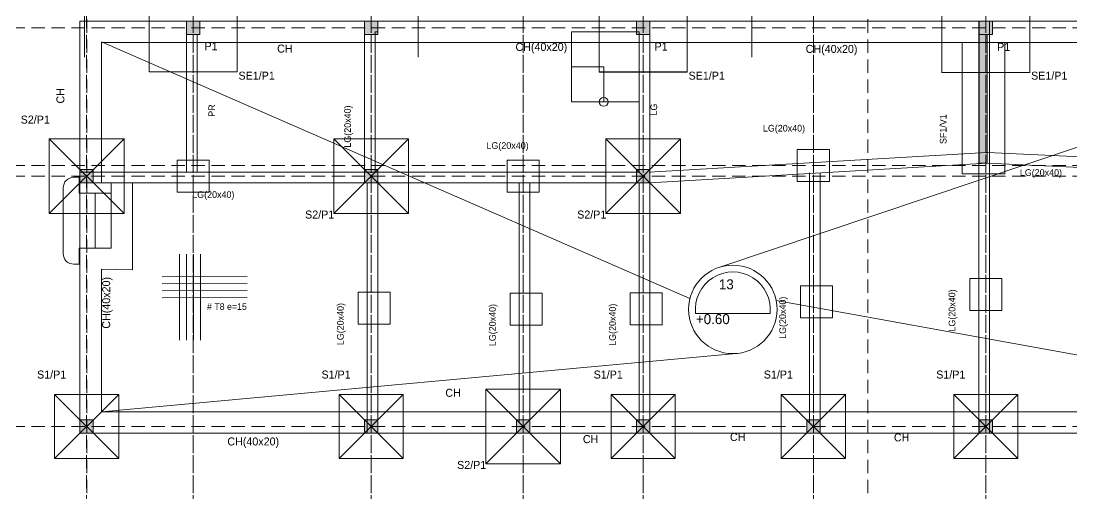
# Model space of a CAD drawing. Header units: millimetres. Extents: x 365175 to 2667127, y -330297 to -162108.
# Drawn here: x 436835 to 456523, y -262289 to -253431 of the extents above; entities that cross this region are included whole.
import ezdxf

# ---------------------------------------------------------------- set-up
doc = ezdxf.new("R2010")
doc.units = ezdxf.units.MM
doc.header["$MEASUREMENT"] = 0
for name, pattern in [('ACAD_ISO04W100', [60, 48, -6, 0, -6]), ('AXES', [50.8, 31.75, -6.35, 6.35, -6.35]), ('DASHED2', [375, 250, -125])]:
    doc.linetypes.add(name, pattern=pattern)
doc.layers.add('Nouveau_0', color=7, linetype='Continuous')
doc.styles.add('STYLE_GENERE_1', font='')
doc.styles.get('STYLE_GENERE_1').set_extended_font_data('Tempus Sans ITC')
pattern_1 = [(50, (-2419190, -1587050), (-182185, 15939), [19050, -209550]), (355, (-2419200, -1587050), (-35243, 191057), [15240, -167640]), (100.451, (-2404010, -1588380), (146942.5, 175117), [16190, -178090]), (46.184, (-2419200, -1536250), (-271079, 42042), [28575, -314325]), (96.636, (-2396600, -1539760), (237404, 247426), [24285, -267135]), (351.184, (-2419200, -1536250), (237405, 247425), [22860, -251460]), (21, (-2393790, -1548950), (-151615, 102265.5), [19050, -209550]), (326, (-2393800, -1548950), (61802, 184188), [15240, -167640]), (71.4514, (-2381160, -1557470), (213416, 81923), [16190, -178090]), (37.5, (-2419190, -1587050), (3088.6, 84555), [0, -165608, 0, -170180, 0, -168275]), (7.5, (-2419190, -1587050), (66819.7, 100180.6), [0, -97028, 0, -161798, 0, -64135]), (327.5, (-2475834, -1587050), (-135590.6, 5728.7), [0, -63500, 0, -198120, 0, -262890]), (317.5, (-2501230, -1587050), (148129, 25426.5), [0, -82550, 0, -131572, 0, -186690])]

msp = doc.modelspace()

# ---------------------------------------------------------------- hatches: boundary and pattern name
at = {"layer": 'Nouveau_0', "linetype": 'Continuous', "lineweight": 5}
for points in [[(439934.886, -253430.571), (439934.886, -253680.571), (440184.886, -253680.571), (440184.886, -253430.571)], [(439934.886, -253430.571), (439934.886, -253680.571), (440184.886, -253680.571), (440184.886, -253430.571)], [(443268.053, -253430.571), (443268.053, -253680.571), (443518.053, -253680.571), (443518.053, -253430.571)], [(443268.053, -253430.571), (443268.053, -253680.571), (443518.053, -253680.571), (443518.053, -253430.571)], [(448365.553, -253430.571), (448365.553, -253680.571), (448615.553, -253680.571), (448615.553, -253430.571)], [(454783.053, -253430.571), (454783.053, -253680.571), (455033.053, -253680.571), (455033.053, -253430.571)], [(437940.061, -256210.567), (437940.061, -256460.567), (438190.061, -256460.567), (438190.061, -256210.567)], [(443268.053, -256210.567), (443268.053, -256460.567), (443518.053, -256460.567), (443518.053, -256210.567)], [(448365.553, -256210.567), (448365.553, -256460.567), (448615.553, -256460.567), (448615.553, -256210.567)], [(437940.061, -260900.571), (437940.061, -261150.571), (438190.061, -261150.571), (438190.061, -260900.571)], [(443268.053, -260900.571), (443268.053, -261150.571), (443518.053, -261150.571), (443518.053, -260900.571)], [(448365.553, -260900.571), (448365.553, -261150.571), (448615.553, -261150.571), (448615.553, -260900.571)], [(454783.053, -260900.571), (454783.053, -261150.571), (455033.053, -261150.571), (455033.053, -260900.571)]]:
    msp.add_hatch(color=7, dxfattribs=at).paths.add_polyline_path(points)
at = {"layer": 'Nouveau_0', "linetype": 'Continuous', "lineweight": 5, "true_color": 0x0033bc}
h = msp.add_hatch(dxfattribs=at)
h.set_pattern_fill('AR_CONC_0008', color=162, style=0, pattern_type=2)
h.set_pattern_definition(pattern_1)
h.paths.add_polyline_path([(448415.553, -253680.571), (448365.553, -253680.571), (448365.553, -253630.571), (447150.553, -253630.571), (447150.553, -253830.571), (448415.553, -253830.571)])
at = {"layer": 'Nouveau_0', "linetype": 'Continuous', "lineweight": 5, "true_color": 0x007c06}
msp.add_hatch(color=96, dxfattribs=at).paths.add_polyline_path([(454783.053, -253680.571), (454783.053, -256095.571), (454933.053, -256095.571), (454933.053, -253680.571)])
at = {"layer": 'Nouveau_0', "linetype": 'Continuous', "lineweight": 5, "true_color": 0x0033bc}
h = msp.add_hatch(dxfattribs=at)
h.set_pattern_fill('AR_CONC_0008', color=162, style=0, pattern_type=2)
h.set_pattern_definition(pattern_1)
h.paths.add_polyline_path([(448415.553, -253830.571), (447150.553, -253830.571), (447150.553, -254288.071), (447754.303, -254288.071), (447751.025, -254862.76, -0.412544072), (447833.365, -254945.571), (448415.553, -254945.571)])
h = msp.add_hatch(dxfattribs=at)
h.set_pattern_fill('AR_CONC_0008', color=162, style=0, pattern_type=2)
h.set_pattern_definition(pattern_1)
h.paths.add_polyline_path([(447754.303, -254288.071), (447150.553, -254288.071), (447150.553, -254945.571), (447667.74, -254945.571, -0.415885026), (447751.025, -254862.76)])
h = msp.add_hatch(dxfattribs=at)
h.set_pattern_fill('AR_CONC_0008', color=162, style=0, pattern_type=2)
h.set_pattern_definition([(50, (-2757230, -1600800), (-182184.7, 15939), [19050, -209550]), (355, (-2757230, -1600800), (-35243, 191057), [15240, -167640]), (100.451, (-2742050, -1602130), (146942.5, 175117), [16190, -178090]), (46.184, (-2757230, -1550000), (-271079, 42042), [28575, -314325]), (96.636, (-2734640, -1553500), (237404, 247426), [24285, -267135]), (351.184, (-2757230, -1550000), (237405, 247425), [22860, -251460]), (21, (-2731830, -1562700), (-151615, 102265.5), [19050, -209550]), (326, (-2731830, -1562700), (61802, 184188), [15240, -167640]), (71.4514, (-2719200, -1571230), (213416.5, 81923), [16190, -178090]), (37.5, (-2757230, -1600804), (3088.6, 84555), [0, -165608, 0, -170180, 0, -168275]), (7.5, (-2757230, -1600800), (66819.7, 100180.6), [0, -97028, 0, -161798, 0, -64135]), (327.5, (-2813875, -1600804), (-135590.6, 5728.7), [0, -63500, 0, -198120, 0, -262890]), (317.5, (-2839270, -1600800), (148129, 25426.5), [0, -82550, 0, -131572, 0, -186690])])
h.paths.add_polyline_path([(451378.052, -255835.571), (451378.052, -256435.571), (451978.052, -256435.571), (451978.052, -255835.571)])
h = msp.add_hatch(dxfattribs=at)
h.set_pattern_fill('AR_CONC_0008', color=162, style=0, pattern_type=2)
h.set_pattern_definition([(50, (-2768850, -1601000), (-182184.7, 15939), [19050, -209550]), (355, (-2768850, -1601000), (-35243, 191057), [15240, -167640]), (100.451, (-2753670, -1602330), (146942.5, 175117), [16190, -178090]), (46.184, (-2768850, -1550200), (-271079, 42042), [28575, -314325]), (96.636, (-2746260, -1553700), (237404, 247426), [24285, -267135]), (351.184, (-2768850, -1550200), (237405, 247425), [22860, -251460]), (21, (-2743450, -1562900), (-151615, 102265.5), [19050, -209550]), (326, (-2743450, -1562900), (61802, 184188), [15240, -167640]), (71.4514, (-2730820, -1571430), (213416.5, 81923), [16190, -178090]), (37.5, (-2768850, -1601004), (3088.6, 84555), [0, -165608, 0, -170180, 0, -168275]), (7.5, (-2768850, -1601000), (66819.7, 100180.6), [0, -97028, 0, -161798, 0, -64135]), (327.5, (-2825490, -1601004), (-135590.6, 5728.7), [0, -63500, 0, -198120, 0, -262890]), (317.5, (-2850890, -1601000), (148129, 25426.5), [0, -82550, 0, -131572, 0, -186690])])
h.paths.add_polyline_path([(439759.885, -256035.567), (439759.885, -256635.567), (440359.885, -256635.567), (440359.885, -256035.567)])
h = msp.add_hatch(dxfattribs=at)
h.set_pattern_fill('AR_CONC_0008', color=162, style=0, pattern_type=2)
h.set_pattern_definition([(50, (-2762670, -1601000), (-182184.7, 15939), [19050, -209550]), (355, (-2762670, -1601000), (-35243, 191057), [15240, -167640]), (100.451, (-2747490, -1602330), (146942.5, 175117), [16190, -178090]), (46.184, (-2762670, -1550200), (-271079, 42042), [28575, -314325]), (96.636, (-2740080, -1553700), (237404, 247426), [24285, -267135]), (351.184, (-2762670, -1550200), (237405, 247425), [22860, -251460]), (21, (-2737270, -1562900), (-151615, 102265.5), [19050, -209550]), (326, (-2737270, -1562900), (61802, 184188), [15240, -167640]), (71.4514, (-2724640, -1571430), (213416.5, 81923), [16190, -178090]), (37.5, (-2762670, -1601004), (3088.6, 84555), [0, -165608, 0, -170180, 0, -168275]), (7.5, (-2762670, -1601000), (66819.7, 100180.6), [0, -97028, 0, -161798, 0, -64135]), (327.5, (-2819310, -1601004), (-135590.6, 5728.7), [0, -63500, 0, -198120, 0, -262890]), (317.5, (-2844710, -1601000), (148129, 25426.5), [0, -82550, 0, -131572, 0, -186690])])
h.paths.add_polyline_path([(445940.875, -256035.567), (445940.875, -256635.567), (446540.875, -256635.567), (446540.875, -256035.567)])
h = msp.add_hatch(dxfattribs=at)
h.set_pattern_fill('AR_CONC_0008', color=162, style=0, pattern_type=2)
h.set_pattern_definition(pattern_1)
h.paths.add_polyline_path([(437925.061, -256475.573), (437925.061, -256357.402), (437825.061, -256357.402, 0.414213562), (437625.061, -256557.402), (437625.061, -256775.573)])
h = msp.add_hatch(dxfattribs=at)
h.set_pattern_fill('AR_CONC_0008', color=162, style=0, pattern_type=2)
h.set_pattern_definition(pattern_1)
h.paths.add_polyline_path([(437940.061, -256657.402), (437925.061, -256657.402), (437925.061, -256475.573), (437625.061, -256775.573), (437625.061, -257035.57), (437940.061, -257035.57)])
h = msp.add_hatch(dxfattribs=at)
h.set_pattern_fill('AR_CONC_0008', color=162, style=0, pattern_type=2)
h.set_pattern_definition(pattern_1)
h.paths.add_polyline_path([(438190.061, -256460.567), (438065.061, -256460.567), (438065.061, -256657.402), (438386.896, -256657.402)])
h = msp.add_hatch(dxfattribs=at)
h.set_pattern_fill('AR_CONC_0008', color=162, style=0, pattern_type=2)
h.set_pattern_definition(pattern_1)
h.paths.add_polyline_path([(438525.061, -256460.562), (438190.061, -256460.562), (438386.896, -256657.402), (438525.061, -256657.402)])
h = msp.add_hatch(dxfattribs=at)
h.set_pattern_fill('AR_CONC_0008', color=162, style=0, pattern_type=2)
h.set_pattern_definition(pattern_1)
h.paths.add_polyline_path([(438065.061, -256657.402), (437940.061, -256657.402), (437940.061, -257035.57), (438065.061, -257035.57)])
h = msp.add_hatch(dxfattribs=at)
h.set_pattern_fill('AR_CONC_0008', color=162, style=0, pattern_type=2)
h.set_pattern_definition(pattern_1)
h.paths.add_polyline_path([(438225.061, -256657.402), (438065.061, -256657.402), (438065.061, -257035.57), (438225.061, -257035.57)])
h = msp.add_hatch(dxfattribs=at)
h.set_pattern_fill('AR_CONC_0008', color=162, style=0, pattern_type=2)
h.set_pattern_definition(pattern_1)
h.paths.add_polyline_path([(438525.061, -256795.567), (438386.896, -256657.402), (438225.061, -256657.402), (438225.061, -257035.57), (438525.061, -257035.57)])
h = msp.add_hatch(dxfattribs=at)
h.set_pattern_fill('AR_CONC_0008', color=162, style=0, pattern_type=2)
h.set_pattern_definition(pattern_1)
h.paths.add_polyline_path([(438525.061, -256657.402), (438386.896, -256657.402), (438525.061, -256795.567)])
h = msp.add_hatch(dxfattribs=at)
h.set_pattern_fill('AR_CONC_0008', color=162, style=0, pattern_type=2)
h.set_pattern_definition(pattern_1)
h.paths.add_polyline_path([(437940.061, -257035.57), (437625.061, -257035.57), (437625.061, -257785.491, 0.414213562), (437825.061, -257985.491), (437925.061, -257985.491), (437925.061, -257685.491), (437940.061, -257685.491)])
h = msp.add_hatch(dxfattribs=at)
h.set_pattern_fill('AR_CONC_0008', color=162, style=0, pattern_type=2)
h.set_pattern_definition(pattern_1)
h.paths.add_polyline_path([(438065.061, -257035.57), (437940.061, -257035.57), (437940.061, -257676.261), (438065.061, -257677.843)])
h = msp.add_hatch(dxfattribs=at)
h.set_pattern_fill('AR_CONC_0008', color=162, style=0, pattern_type=2)
h.set_pattern_definition(pattern_1)
h.paths.add_polyline_path([(438225.061, -257035.57), (438065.061, -257035.57), (438065.061, -257677.843), (438225.061, -257679.869)])
h = msp.add_hatch(dxfattribs=at)
h.set_pattern_fill('AR_CONC_0008', color=162, style=0, pattern_type=2)
h.set_pattern_definition(pattern_1)
h.paths.add_polyline_path([(438525.061, -257035.57), (438225.061, -257035.57), (438225.061, -257679.869), (438525.061, -257683.666)])
h = msp.add_hatch(dxfattribs=at)
h.set_pattern_fill('AR_CONC_0008', color=162, style=0, pattern_type=2)
h.set_pattern_definition([(50, (-2754000, -1603220), (-182184.7, 15939), [19050, -209550]), (355, (-2754000, -1603220), (-35243, 191057), [15240, -167640]), (100.451, (-2738820, -1604550), (146942.5, 175117), [16190, -178090]), (46.184, (-2754000, -1552420), (-271079, 42042), [28575, -314325]), (96.636, (-2731400, -1555920), (237404, 247426), [24285, -267135]), (351.184, (-2754000, -1552420), (237405, 247425), [22860, -251460]), (21, (-2728600, -1565120), (-151615, 102265.5), [19050, -209550]), (326, (-2728600, -1565120), (61802, 184188), [15240, -167640]), (71.4514, (-2715970, -1573640), (213416.5, 81923), [16190, -178090]), (37.5, (-2754000, -1603220), (3088.6, 84555), [0, -165608, 0, -170180, 0, -168275]), (7.5, (-2754000, -1603220), (66819.7, 100180.6), [0, -97028, 0, -161798, 0, -64135]), (327.5, (-2810645, -1603220), (-135590.6, 5728.7), [0, -63500, 0, -198120, 0, -262890]), (317.5, (-2836040, -1603220), (148129, 25426.5), [0, -82550, 0, -131572, 0, -186690])])
h.paths.add_polyline_path([(454608.053, -258251.993), (454608.053, -258851.993), (455208.053, -258851.993), (455208.053, -258251.993)])
h = msp.add_hatch(dxfattribs=at)
h.set_pattern_fill('AR_CONC_0008', color=162, style=0, pattern_type=2)
h.set_pattern_definition([(50, (-2757180, -1603360), (-182184.7, 15939), [19050, -209550]), (355, (-2757180, -1603360), (-35243, 191057), [15240, -167640]), (100.451, (-2742000, -1604680), (146942.5, 175117), [16190, -178090]), (46.184, (-2757180, -1552560), (-271079, 42042), [28575, -314325]), (96.636, (-2734590, -1556060), (237404, 247426), [24285, -267135]), (351.184, (-2757180, -1552560), (237405, 247425), [22860, -251460]), (21, (-2731780, -1565260), (-151615, 102265.5), [19050, -209550]), (326, (-2731780, -1565260), (61802, 184188), [15240, -167640]), (71.4514, (-2719140, -1573780), (213416.5, 81923), [16190, -178090]), (37.5, (-2757175, -1603357), (3088.6, 84555), [0, -165608, 0, -170180, 0, -168275]), (7.5, (-2757175, -1603360), (66819.7, 100180.6), [0, -97028, 0, -161798, 0, -64135]), (327.5, (-2813820, -1603360), (-135590.6, 5728.7), [0, -63500, 0, -198120, 0, -262890]), (317.5, (-2839220, -1603360), (148129, 25426.5), [0, -82550, 0, -131572, 0, -186690])])
h.paths.add_polyline_path([(451435.553, -258388.349), (451435.553, -258988.349), (452035.553, -258988.349), (452035.553, -258388.349)])
h = msp.add_hatch(dxfattribs=at)
h.set_pattern_fill('AR_CONC_0008', color=162, style=0, pattern_type=2)
h.set_pattern_definition([(50, (-2765460, -1603480), (-182184.7, 15939), [19050, -209550]), (355, (-2765460, -1603480), (-35243, 191057), [15240, -167640]), (100.451, (-2750280, -1604800), (146942.5, 175117), [16190, -178090]), (46.184, (-2765460, -1552680), (-271079, 42042), [28575, -314325]), (96.636, (-2742870, -1556180), (237404, 247426), [24285, -267135]), (351.184, (-2765460, -1552680), (237405, 247425), [22860, -251460]), (21, (-2740060, -1565380), (-151615, 102265.5), [19050, -209550]), (326, (-2740060, -1565380), (61802, 184188), [15240, -167640]), (71.4514, (-2727430, -1573900), (213416.5, 81923), [16190, -178090]), (37.5, (-2765460, -1603476), (3088.6, 84555), [0, -165608, 0, -170180, 0, -168275]), (7.5, (-2765460, -1603480), (66819.7, 100180.6), [0, -97028, 0, -161798, 0, -64135]), (327.5, (-2822100, -1603476), (-135590.6, 5728.7), [0, -63500, 0, -198120, 0, -262890]), (317.5, (-2847500, -1603480), (148129, 25426.5), [0, -82550, 0, -131572, 0, -186690])])
h.paths.add_polyline_path([(443150.553, -258507.307), (443150.553, -259107.307), (443750.553, -259107.307), (443750.553, -258507.307)])
h = msp.add_hatch(dxfattribs=at)
h.set_pattern_fill('AR_CONC_0008', color=162, style=0, pattern_type=2)
h.set_pattern_definition([(50, (-2762610, -1603500), (-182184.7, 15939), [19050, -209550]), (355, (-2762610, -1603500), (-35243, 191057), [15240, -167640]), (100.451, (-2747430, -1604820), (146942.5, 175117), [16190, -178090]), (46.184, (-2762610, -1552700), (-271079, 42042), [28575, -314325]), (96.636, (-2740020, -1556200), (237404, 247426), [24285, -267135]), (351.184, (-2762600, -1552700), (237405, 247425), [22860, -251460]), (21, (-2737210, -1565400), (-151615, 102265.5), [19050, -209550]), (326, (-2737210, -1565400), (61802, 184188), [15240, -167640]), (71.4514, (-2724580, -1573920), (213416.5, 81923), [16190, -178090]), (37.5, (-2762610, -1603494), (3088.6, 84555), [0, -165608, 0, -170180, 0, -168275]), (7.5, (-2762610, -1603490), (66819.7, 100180.6), [0, -97028, 0, -161798, 0, -64135]), (327.5, (-2819254, -1603494), (-135590.6, 5728.7), [0, -63500, 0, -198120, 0, -262890]), (317.5, (-2844650, -1603500), (148129, 25426.5), [0, -82550, 0, -131572, 0, -186690])])
h.paths.add_polyline_path([(445998.375, -258525.748), (445998.375, -259125.748), (446598.375, -259125.748), (446598.375, -258525.748)])
h = msp.add_hatch(dxfattribs=at)
h.set_pattern_fill('AR_CONC_0008', color=162, style=0, pattern_type=2)
h.set_pattern_definition([(50, (-2760360, -1603490), (-182184.7, 15939), [19050, -209550]), (355, (-2760360, -1603490), (-35243, 191057), [15240, -167640]), (100.451, (-2745180, -1604820), (146942.5, 175117), [16190, -178090]), (46.184, (-2760360, -1552690), (-271079, 42042), [28575, -314325]), (96.636, (-2737770, -1556200), (237404, 247426), [24285, -267135]), (351.184, (-2760360, -1552700), (237405, 247425), [22860, -251460]), (21, (-2734960, -1565390), (-151615, 102265.5), [19050, -209550]), (326, (-2734960, -1565390), (61802, 184188), [15240, -167640]), (71.4514, (-2722330, -1573910), (213416.5, 81923), [16190, -178090]), (37.5, (-2760360, -1603490), (3088.6, 84555), [0, -165608, 0, -170180, 0, -168275]), (7.5, (-2760360, -1603490), (66819.7, 100180.6), [0, -97028, 0, -161798, 0, -64135]), (327.5, (-2817005, -1603490), (-135590.6, 5728.7), [0, -63500, 0, -198120, 0, -262890]), (317.5, (-2842400, -1603490), (148129, 25426.5), [0, -82550, 0, -131572, 0, -186690])])
h.paths.add_polyline_path([(448248.053, -258519.33), (448248.053, -259119.33), (448848.053, -259119.33), (448848.053, -258519.33)])
at = {"layer": 'Nouveau_0', "linetype": 'Continuous', "lineweight": 5, "true_color": 0xa40f02}
for points in [[(446115.875, -260900.571), (446115.875, -261150.571), (446365.875, -261150.571), (446365.875, -260900.571)], [(451553.053, -260900.571), (451553.053, -261150.571), (451803.053, -261150.571), (451803.053, -260900.571)]]:
    msp.add_hatch(color=14, dxfattribs=at).paths.add_polyline_path(points)

# ---------------------------------------------------------------- linework, layer by layer
at = {"layer": 'Nouveau_0', "color": 7, "linetype": 'ACAD_ISO04W100', "lineweight": 5}
for p, q in [((438025.201, -172107.704), (438025.201, -254107.704)), ((444275.201, -172107.704), (444275.201, -254107.704)), ((450525.201, -172107.704), (450525.201, -254107.704))]:
    msp.add_line(p, q, dxfattribs=at)
at = {"layer": 'Nouveau_0', "color": 7, "linetype": 'AXES', "lineweight": 5}
for p, q in [((438025.201, -172107.704), (438025.201, -254107.704)), ((444275.201, -172107.704), (444275.201, -254107.704)), ((450525.201, -172107.704), (450525.201, -254107.704))]:
    msp.add_line(p, q, dxfattribs=at)
at = {"layer": 'Nouveau_0', "color": 7, "linetype": 'Continuous', "lineweight": 5}
for p, q in [((447150.553, -253830.571), (447150.553, -254945.571)), ((447150.553, -254945.571), (448415.553, -254945.571)), ((447150.553, -254945.571), (448415.553, -254945.571))]:
    msp.add_line(p, q, dxfattribs=at)
at = {"layer": 'Nouveau_0', "color": 7, "linetype": 'DASHED2', "lineweight": 20}
for points in [[(438065.296, -241773.759), (438065.296, -264761.344)], [(440060.12, -241773.759), (440060.12, -264776.344)], [(443393.287, -241773.759), (443393.287, -264761.344)], [(446241.11, -241773.759), (446241.11, -264761.344)], [(448490.787, -241773.759), (448490.787, -264761.344)], [(451678.287, -241773.759), (451678.287, -264761.344)], [(452700.787, -241773.759), (452700.787, -264761.344)], [(454908.287, -241773.759), (454908.287, -264761.344)], [(438065.061, -252936.965), (438065.061, -264776.344)], [(440059.886, -252936.965), (440059.886, -264776.344)], [(443393.053, -252936.965), (443393.053, -264776.344)], [(446240.875, -252936.965), (446240.875, -264776.344)], [(448490.553, -252936.965), (448490.553, -264776.344)], [(451678.053, -252936.965), (451678.053, -264776.344)], [(454908.053, -252936.965), (454908.053, -264776.344)], [(464655.079, -253555.571), (435345.898, -253555.571)], [(464655.079, -256135.571), (435345.898, -256135.571)], [(464655.079, -256335.567), (435345.898, -256335.567)], [(464655.08, -261025.571), (435345.898, -261025.571)]]:
    msp.add_lwpolyline(points, dxfattribs=at)
at = {"layer": 'Nouveau_0', "color": 7, "linetype": 'Continuous', "lineweight": 20}
for points in [[(439234.886, -252416.922), (440884.886, -252416.922), (440884.886, -254380.571), (439234.886, -254380.571)], [(447665.54, -252421.993), (449315.54, -252421.993), (449315.54, -254385.642), (447665.54, -254385.642)], [(454083.037, -252428.125), (455733.037, -252428.125), (455733.037, -254391.775), (454083.037, -254391.775)], [(437940.061, -253430.571), (462910.553, -253430.571), (462910.553, -261150.571), (437940.061, -261150.571)], [(439234.886, -253430.571), (440884.886, -253430.571), (440884.886, -254380.571), (439234.886, -254380.571)], [(439934.886, -253430.571), (440184.886, -253430.571), (440184.886, -253680.571), (439934.886, -253680.571)], [(439934.886, -253430.571), (440184.886, -253430.571), (440184.886, -253680.571), (439934.886, -253680.571)], [(443268.053, -253430.571), (443518.053, -253430.571), (443518.053, -253680.571), (443268.053, -253680.571)], [(443268.053, -253430.571), (443518.053, -253430.571), (443518.053, -253680.571), (443268.053, -253680.571)], [(443268.053, -253430.571), (448615.553, -253430.571), (448615.553, -256460.571), (443268.053, -256460.571)], [(447665.553, -253430.571), (449315.553, -253430.571), (449315.553, -254380.571), (447665.553, -254380.571)], [(448365.553, -253430.571), (448615.553, -253430.571), (448615.553, -253680.571), (448365.553, -253680.571)], [(454783.053, -253430.571), (455033.053, -253430.571), (455033.053, -253680.571), (454783.053, -253680.571)], [(439934.886, -253680.571), (440134.886, -253680.571), (440134.886, -256260.562), (439934.886, -256260.562)], [(443268.053, -253680.571), (443468.053, -253680.571), (443468.053, -256210.567), (443268.053, -256210.567)], [(447150.553, -253630.571), (448415.553, -253630.571), (448415.553, -254945.571), (447150.553, -254945.571)], [(454783.053, -253680.571), (454783.053, -256095.571), (454933.053, -256095.571), (454933.053, -253680.571)], [(454466.036, -253830.571), (455266.036, -253830.571), (455266.036, -256295.571), (454466.036, -256295.571)], [(451378.052, -255835.571), (451978.052, -255835.571), (451978.052, -256435.571), (451378.052, -256435.571)], [(439759.885, -256035.567), (440359.885, -256035.567), (440359.885, -256635.567), (439759.885, -256635.567)], [(445940.875, -256035.567), (446540.875, -256035.567), (446540.875, -256635.567), (445940.875, -256635.567)], [(437940.061, -256210.567), (438190.061, -256210.567), (438190.061, -256460.567), (437940.061, -256460.567)], [(443268.053, -256210.567), (443518.053, -256210.567), (443518.053, -256460.567), (443268.053, -256460.567)], [(448365.553, -256210.567), (448615.553, -256210.567), (448615.553, -256460.567), (448365.553, -256460.567)], [(454608.053, -258251.993), (455208.053, -258251.993), (455208.053, -258851.993), (454608.053, -258851.993)], [(451435.553, -258388.349), (452035.553, -258388.349), (452035.553, -258988.349), (451435.553, -258988.349)], [(443150.553, -258507.307), (443750.553, -258507.307), (443750.553, -259107.307), (443150.553, -259107.307)], [(445998.375, -258525.748), (446598.375, -258525.748), (446598.375, -259125.748), (445998.375, -259125.748)], [(448248.053, -258519.33), (448848.053, -258519.33), (448848.053, -259119.33), (448248.053, -259119.33)], [(437940.061, -260900.571), (438190.061, -260900.571), (438190.061, -261150.571), (437940.061, -261150.571)], [(443268.053, -260900.571), (443518.053, -260900.571), (443518.053, -261150.571), (443268.053, -261150.571)], [(446115.875, -260900.571), (446365.875, -260900.571), (446365.875, -261150.571), (446115.875, -261150.571)], [(448365.553, -260900.571), (448615.553, -260900.571), (448615.553, -261150.571), (448365.553, -261150.571)], [(451553.053, -260900.571), (451803.053, -260900.571), (451803.053, -261150.571), (451553.053, -261150.571)], [(454783.053, -260900.571), (455033.053, -260900.571), (455033.053, -261150.571), (454783.053, -261150.571)]]:
    msp.add_lwpolyline(points, close=True, dxfattribs=at)
for points in [[(454775.553, -256460.571), (454775.553, -253430.571)], [(454975.553, -256780.571), (454975.553, -253430.571)], [(448365.553, -253630.571), (448415.553, -253630.571), (448415.553, -256260.571), (443468.053, -256260.571), (443468.053, -253630.571), (443518.053, -253630.571)], [(438340.061, -253823.071), (449366.474, -258627.906)], [(438340.061, -256460.562), (438340.061, -253830.571), (462510.553, -253830.571), (462510.553, -260750.571), (438340.061, -260750.571), (438340.061, -258081.357)], [(449907.497, -258045.46), (462510.552, -253823.071)], [(447750.553, -254945.571), (447754.303, -254288.071), (447150.553, -254288.071)], [(437365.064, -255635.57), (438765.064, -255635.57), (438765.064, -257035.57), (437365.064, -257035.57), (437365.064, -255635.57), (438765.064, -257035.57), (437365.064, -257035.57), (438765.064, -255635.57)], [(442693.54, -255635.315), (444093.54, -255635.315), (444093.54, -257035.315), (442693.54, -257035.315), (442693.54, -255635.315), (444093.54, -257035.315), (442693.54, -257035.315), (444093.54, -255635.315)], [(447790.311, -255635.315), (449190.311, -255635.315), (449190.311, -257035.315), (447790.311, -257035.315), (447790.311, -255635.315), (449190.311, -257035.315), (447790.311, -257035.315), (449190.311, -255635.315)], [(448604.017, -256260.904), (454921.517, -255895.904)], [(458569.64, -256060.778), (454942.141, -255895.778)], [(448615.553, -256460.571), (454933.053, -256095.571)], [(458560.553, -256260.571), (454933.053, -256095.571)], [(437940.061, -256260.562), (443518.053, -256260.562)], [(451603.053, -256276.41), (451603.053, -260950.571)], [(451803.053, -256276.41), (451803.053, -260950.571)], [(437932.561, -257676.166), (438525.061, -257683.666), (438525.061, -256460.578)], [(437940.061, -256460.562), (443518.053, -256460.562)], [(438334.998, -258081.292), (438925.061, -258088.762), (438925.061, -256460.562)], [(438340.061, -257681.325), (438525.061, -257683.666), (438525.061, -256460.562)], [(443318.053, -256460.571), (443318.053, -261150.571)], [(443518.053, -256460.571), (443518.053, -261150.571)], [(446165.875, -256460.571), (446165.875, -260950.571)], [(446365.875, -256460.571), (446365.875, -260950.571)], [(448415.553, -256460.571), (448415.553, -260950.571)], [(448615.553, -256460.571), (448615.553, -260950.571)], [(454775.553, -256460.571), (454775.553, -261150.576)], [(454975.553, -256460.567), (454975.553, -261150.571)], [(450982.221, -258665.373), (462510.553, -260750.571)], [(449473.56, -258909.44), (450866.546, -258909.44)], [(438340.061, -260750.571), (450300.29, -259650.599)], [(437465.068, -260425.568), (438665.068, -260425.568), (438665.068, -261625.568), (437465.068, -261625.568), (437465.068, -260425.568), (438665.068, -261625.568), (437465.068, -261625.568), (438665.068, -260425.568)], [(442793.06, -260425.568), (443993.06, -260425.568), (443993.06, -261625.568), (442793.06, -261625.568), (442793.06, -260425.568), (443993.06, -261625.568), (442793.06, -261625.568), (443993.06, -260425.568)], [(445540.868, -260325.575), (446940.868, -260325.575), (446940.868, -261725.575), (445540.868, -261725.575), (445540.868, -260325.575), (446940.868, -261725.575), (445540.868, -261725.575), (446940.868, -260325.575)], [(447890.56, -260425.568), (449090.56, -260425.568), (449090.56, -261625.568), (447890.56, -261625.568), (447890.56, -260425.568), (449090.56, -261625.568), (447890.56, -261625.568), (449090.56, -260425.568)], [(451078.067, -260425.565), (452278.067, -260425.565), (452278.067, -261625.565), (451078.067, -261625.565), (451078.067, -260425.565), (452278.067, -261625.565), (451078.067, -261625.565), (452278.067, -260425.565)], [(454308.067, -260425.565), (455508.067, -260425.565), (455508.067, -261625.565), (454308.067, -261625.565), (454308.067, -260425.565), (455508.067, -261625.565), (454308.067, -261625.565), (455508.067, -260425.565)]]:
    msp.add_lwpolyline(points, dxfattribs=at)
at = {"layer": 'Nouveau_0', "color": 7, "linetype": 'Continuous', "lineweight": 20, "flags": 128}
msp.add_lwpolyline([(437625.061, -257785.491), (437625.061, -256557.402, -0.414213562), (437825.061, -256357.402), (437925.061, -256357.402), (437925.061, -256657.402), (438525.061, -256657.402), (438525.061, -257685.491), (437925.061, -257685.491), (437925.061, -257985.491), (437825.061, -257985.491, -0.414213562)], format="xyb", close=True, dxfattribs=at)
for points in [[(438225.061, -256657.402), (438225.061, -257685.491)], [(439801.508, -257800.324), (439803.517, -259410.719)], [(439932.757, -257800.16), (439934.766, -259410.556)], [(440064.007, -257799.996), (440066.015, -259410.392)], [(440195.256, -257799.833), (440197.265, -259410.228)], [(439481.029, -258220.068), (441071.223, -258218.085)], [(439481.192, -258351.317), (441071.387, -258349.334)], [(439481.356, -258482.567), (441071.551, -258480.583)], [(439481.52, -258613.816), (441071.714, -258611.832)]]:
    msp.add_lwpolyline(points, dxfattribs=at)
at = {"layer": 'Nouveau_0', "color": 7, "linetype": 'Continuous', "lineweight": 20}
for centre, radius in [((447750.553, -254945.571), 82.813), ((450170.053, -258831.84), 829.052)]:
    msp.add_circle(centre, radius, dxfattribs=at)
msp.add_arc((450170.053, -258831.84), 700.803, 353.6425332, 186.3574668, dxfattribs=at)

# ---------------------------------------------------------------- texts
at = {"layer": 'Nouveau_0', "color": 7, "linetype": 'Continuous', "lineweight": 5, "style": 'STYLE_GENERE_1'}
for s, insert, char_height, attachment_point in [('\\A1;{\\pqr;\\fTempus Sans ITC|b0|i0|c0|p82;P1}', (440518.548, -253827.847), 150, 3), ('\\A1;{\\pqr;\\fTempus Sans ITC|b0|i0|c0|p82;CH }', (441922.64, -253872.12), 150, 3), ('\\A1;{\\pqr;\\fTempus Sans ITC|b0|i0|c0|p82;CH(40x20)}', (447067.543, -253840.902), 150, 3), ('\\A1;{\\pqr;\\fTempus Sans ITC|b0|i0|c0|p82;P1}', (448949.203, -253832.918), 150, 3), ('\\A1;{\\pqr;\\fTempus Sans ITC|b0|i0|c0|p82;CH(40x20)}', (452504.721, -253878.073), 150, 3), ('\\A1;{\\pqr;\\fTempus Sans ITC|b0|i0|c0|p82;P1}', (455366.699, -253839.05), 150, 3), ('\\A1;{\\pqr;\\fTempus Sans ITC|b0|i0|c0|p82;SE1/P1}', (441589.514, -254378.591), 150, 3), ('\\A1;{\\pqr;\\fTempus Sans ITC|b0|i0|c0|p82;SE1/P1}', (450020.181, -254378.591), 150, 3), ('\\A1;{\\pqr;\\fTempus Sans ITC|b0|i0|c0|p82;SE1/P1}', (456437.681, -254378.591), 150, 3), ('\\A1;{\\pqr;\\fTempus Sans ITC|b0|i0|c0|p82;S2/P1}', (437375.294, -255201.813), 150, 3), ('\\A1;{\\pql;\\fTempus Sans ITC|b0|i0|c0|p82;LG(20x40)}', (450733.258, -255375.669), 125, 1), ('\\A1;{\\pql;\\fTempus Sans ITC|b0|i0|c0|p82;LG(20x40)}', (445554.784, -255700.936), 125, 1), ('\\A1;{\\pql;\\fTempus Sans ITC|b0|i0|c0|p82;LG(20x40)}', (455546.409, -256205.989), 125, 1), ('\\A1;{\\pql;\\fTempus Sans ITC|b0|i0|c0|p82;LG(20x40)}', (440042.966, -256618.835), 125, 1), ('\\A1;{\\pqr;\\fTempus Sans ITC|b0|i0|c0|p82;S2/P1}', (442703.769, -256980.345), 150, 3), ('\\A1;{\\pqr;\\fTempus Sans ITC|b0|i0|c0|p82;S2/P1}', (447800.541, -256980.345), 150, 3), ('\\A1;{\\pql;\\fTempus Sans ITC|b0|i0|c0|p82;13}', (449907.876, -258268.33), 187.47345, 1), ('\\A1;{\\pql;\\fTempus Sans ITC|b0|i0|c0|p82;# T8 e=15}', (440320.028, -258717.899), 122.91416, 1), ('\\A1;{\\pql;\\fTempus Sans ITC|b0|i0|c0|p82;+0.60}', (449477.848, -258920.288), 187.47345, 1), ('\\A1;{\\pqr;\\fTempus Sans ITC|b0|i0|c0|p82;S1/P1}', (437683.053, -259977.191), 150, 3), ('\\A1;{\\pqr;\\fTempus Sans ITC|b0|i0|c0|p82;S1/P1}', (443011.045, -259977.191), 150, 3), ('\\A1;{\\pqr;\\fTempus Sans ITC|b0|i0|c0|p82;S1/P1}', (448108.545, -259977.191), 150, 3), ('\\A1;{\\pqr;\\fTempus Sans ITC|b0|i0|c0|p82;S1/P1}', (451296.052, -259977.188), 150, 3), ('\\A1;{\\pqr;\\fTempus Sans ITC|b0|i0|c0|p82;S1/P1}', (454526.052, -259977.187), 150, 3), ('\\A1;{\\pqr;\\fTempus Sans ITC|b0|i0|c0|p82;CH }', (445074.165, -260318.824), 150, 3), ('\\A1;{\\pqr;\\fTempus Sans ITC|b0|i0|c0|p82;CH(40x20)}', (441670.44, -261230.542), 150, 3), ('\\A1;{\\pqr;\\fTempus Sans ITC|b0|i0|c0|p82;CH }', (447650.361, -261186.911), 150, 3), ('\\A1;{\\pqr;\\fTempus Sans ITC|b0|i0|c0|p82;CH }', (450405.367, -261147.176), 150, 3), ('\\A1;{\\pqr;\\fTempus Sans ITC|b0|i0|c0|p82;CH }', (453476.904, -261154.555), 150, 3), ('\\A1;{\\pqr;\\fTempus Sans ITC|b0|i0|c0|p82;S2/P1}', (445551.097, -261670.605), 150, 3)]:
    msp.add_mtext(s, dxfattribs=dict(at, insert=insert, char_height=char_height, attachment_point=attachment_point))
at = {"layer": 'Nouveau_0', "color": 7, "linetype": 'Continuous', "lineweight": 5, "rotation": 90, "style": 'STYLE_GENERE_1'}
for s, insert, char_height, attachment_point in [('\\A1;{\\pqr;\\fTempus Sans ITC|b0|i0|c0|p82;CH }', (437497.932, -254686.322), 150, 3), ('\\A1;{\\pql;\\fTempus Sans ITC|b0|i0|c0|p82;PR }', (440346.393, -255224.045), 125, 1), ('\\A1;{\\pql;\\fTempus Sans ITC|b0|i0|c0|p82;LG(20x40)}', (442889.723, -255802.279), 125, 1), ('\\A1;{\\pql;\\fTempus Sans ITC|b0|i0|c0|p82;LG  }', (448627.06, -255199.05), 125, 1), ('\\A1;{\\pql;\\fTempus Sans ITC|b0|i0|c0|p82;SF1/V1}', (454047.593, -255734.455), 125, 1), ('\\A1;{\\pqr;\\fTempus Sans ITC|b0|i0|c0|p82;CH(40x20)}', (438355.709, -258223.873), 150, 3), ('\\A1;{\\pql;\\fTempus Sans ITC|b0|i0|c0|p82;LG(20x40)}', (454212.776, -259247.119), 125, 1), ('\\A1;{\\pql;\\fTempus Sans ITC|b0|i0|c0|p82;LG(20x40)}', (451040.276, -259383.475), 125, 1), ('\\A1;{\\pql;\\fTempus Sans ITC|b0|i0|c0|p82;LG(20x40)}', (442755.276, -259502.433), 125, 1), ('\\A1;{\\pql;\\fTempus Sans ITC|b0|i0|c0|p82;LG(20x40)}', (445603.098, -259520.874), 125, 1), ('\\A1;{\\pql;\\fTempus Sans ITC|b0|i0|c0|p82;LG(20x40)}', (447852.776, -259514.456), 125, 1)]:
    msp.add_mtext(s, dxfattribs=dict(at, insert=insert, char_height=char_height, attachment_point=attachment_point))

doc.saveas('drawing.dxf')
